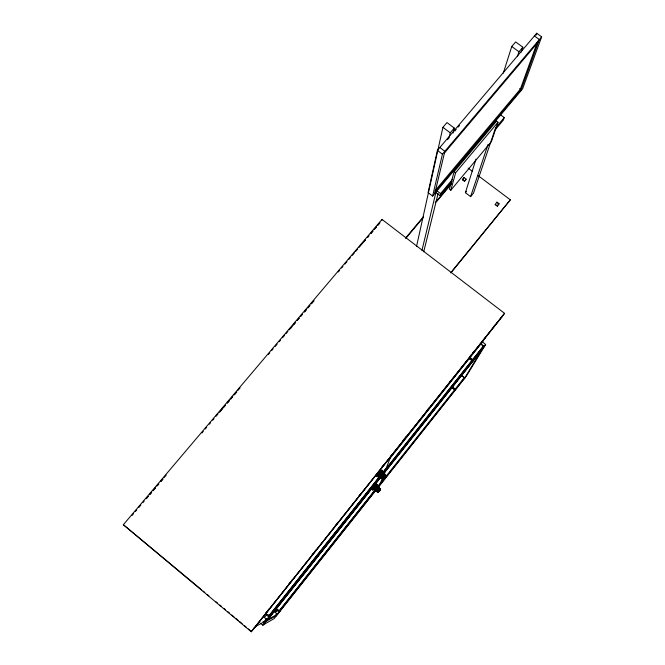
<?xml version="1.0" encoding="UTF-8"?>
<svg xmlns="http://www.w3.org/2000/svg" width="665" height="665" viewBox="0 0 665 665"><rect width="100%" height="100%" fill="white"/><g stroke="black" fill="none" stroke-linecap="round" stroke-linejoin="round"><path stroke-width="1" d="M379.956 222.709L378.285 224.762M381.868 220.456L381.984 219.4L504.569 313.348L251.262 631.75L123.349 524.727L381.984 219.4M437.387 150.39L428.069 192.626L432.607 196.067L522.607 88.802L541.651 36.841L536.705 33.25L437.387 150.39L442.425 154.18L432.607 196.067M416.573 246.258L442.915 127.323L446.955 122.576L454.278 128.046L453.031 133.075M434.81 193.44L444.86 151.296L439.823 147.514M421.967 250.323L436.223 191.063M449.033 137.821L450.247 132.8L454.278 128.046M423.705 251.802L438.119 193.448M435.193 192.027L440.039 195.701L440.579 193.582L452.508 179.334M454.153 171.628L449.374 189.151L450.795 190.223L491.402 141.62L497.985 122.219L496.514 121.13L454.153 171.628L455.65 172.75L450.795 190.223M462.383 179.75L464.087 177.48L466.057 179.4L464.461 181.312L462.383 179.75L464.087 177.48M464.461 181.312L466.165 179.043M495.334 128.536L473.455 193.199L470.612 196.632L465.392 192.7L476.04 159.11M503.297 73.158L511.759 46.484L515.624 41.945L522.856 47.215L521.202 52.111M470.612 196.632L488.052 144.405M517.353 56.691L518.999 51.77L522.856 47.215M500.213 114.596L504.228 117.572L503.363 120.057L495.358 129.608M536.015 35.187L536.705 33.25M537.47 41.903L520.371 89.093L435.035 190.747M520.52 91.28L539.365 39.551L534.411 35.952M391.161 455.558L386.24 468.127L382.234 473.172M382.275 478.418L380.43 483.139L378.086 486.09M384.179 473.563L384.894 471.726M495.184 204.446L497.279 206.017L495.184 204.446L496.905 202.177L498.999 203.756L497.279 206.017M496.905 202.177L498.866 204.089M373.821 486.888L379.191 490.895L378.202 492.15L380.372 489.382L375.733 485.749L375.176 486.414M378.185 475.857C376.058 478.202 377.703 474.419 378.909 473.821L383.63 477.595L384.644 477.661M379.382 490.679L380.372 489.39M478.077 175.602L510.338 199.824L451.061 272.7M377.313 476.805L379.973 473.206L379.574 472.882L379.241 473.305L384.653 477.553L385.991 475.94M380.297 472.084C380.978 469.465 386.855 475.051 385.326 475.641M381.136 471.177L380.122 472.3L385.434 476.572M381.378 471.685L380.122 473.098M374.038 488.742C372.3 491.468 372.5 488.792 374.245 487.595M381.502 471.668L382.35 470.421L379.923 473.355M378.56 491.734L373.93 488.01L373.24 488.999L373.788 488.201M372.865 490.155L374.769 487.653M380.197 489.656L375.6 485.907L376.058 485.359L375.634 486.024M376.058 486.273C377.554 485.026 377.105 483.472 375.958 485.674M377.745 475.251L382.566 479.066L383.73 477.487L384.328 477.969L383.497 479.124L385.991 475.949L385.401 475.475M383.472 479.124L378.111 474.885L378.385 474.519L383.788 478.8M373.364 488.8L377.412 492.083L378.834 490.171M379.898 490.055C379.981 488.285 379.266 486.705 376.058 485.392M469.515 358.826L469.739 358.435L471.942 360.147L471.718 360.53L469.515 358.826L470.296 357.728L472.507 359.441L471.942 360.147M470.296 357.728L470.072 358.119L471.543 359.258M447.005 400.521L447.37 399.898M480.953 344.005L481.261 343.481L389.249 459.307M483.114 340.48L480.837 344.354L484.893 338.236M455.126 388.867L454.636 389.49L451.776 387.246L452.267 386.631L455.001 389.091L452.857 387.412M454.328 391.278L454.719 390.629M464.378 377.604L464.96 377.604L377.92 487.512M483.97 346.556L484.378 345.891L483.921 345.534L382.907 472.84M464.286 378.718L482.366 348.876M502.216 316.498L253.739 628.841M482.358 341.926L485.633 344.462L466.464 375.974L378.152 487.387M383.605 479.008L378.235 474.71L377.703 475.492L378.111 474.885M375.866 485.716L376.224 485.209L375.933 485.517M379.017 489.98L379.856 488.966L375.841 485.625M378.194 492.133L373.555 488.509M381.735 471.352L381.344 471.036L381.951 470.097L379.757 472.732M384.179 478.326L383.58 477.686L382.591 479.041M377.412 492.083L378.227 491.078M375.974 486.306L376.432 485.658L375.476 486.755M379.308 474.137L378.252 475.591L378.659 475.192M379.491 489.49L379.906 488.958M378.277 474.644L378.543 474.303L383.896 478.526M378.452 474.403L378.726 474.07L384.029 478.351M373.855 488.102L378.659 491.502M377.986 491.269L378.393 490.753L378.909 491.169M374.42 487.37L374.312 488.16M379.316 473.297L378.917 473.721L379.64 473.621M378.842 490.329L379.499 490.562L378.959 490.03M376.905 484.344L374.245 487.528L378.302 490.853M375.451 486.722L373.838 488.983M384.038 477.312L384.96 477.271L384.57 477.861M379.133 491.044L379.441 490.529M266.707 618.6L264.171 621.8L255.651 626.422M269.25 615.408L379.79 476.248M471.718 360.53L472.275 359.823M263.057 621.484L264.662 622.739L263.938 622.482L267.164 618.417M269.101 615.981L380.056 476.29M382.641 473.048L483.921 345.534M266.707 619.123L263.938 622.482M269.94 615.058L380.322 476.09M266.84 619.564L268.876 616.995L270.165 616.339L267.762 614.344L266.441 614.967L264.404 617.536L266.84 619.564L268.161 618.866M304.005 572.806L305.293 571.177M347.837 517.603L349.125 515.982M409.075 440.496L410.372 438.867M429.706 414.519L430.995 412.899M432.283 411.269L433.572 409.648M452.915 385.293L454.203 383.672M473.538 359.324L474.835 357.695M260.356 623.155L262.75 625.142L380.521 476.664M382.699 474.087L485.633 344.462M263.215 624.876L380.48 477.196M382.932 474.103L484.86 345.742M266.382 621.118L380.555 477.32M383.107 474.145L481.817 349.782M381.062 476.963L266.79 620.894L266.324 620.503M383.647 473.713L481.127 350.929M275.044 612.374L277.795 609.689L279.882 611.418L277.164 614.127L275.044 612.374L276.066 611.867M276.648 611.143L277.795 609.689M276.997 613.587L275.726 615.183L266.067 620.387M278.901 611.177L375.11 489.847M375.717 490.271L276.224 615.707L275.809 615.366L277.214 613.679M279.034 611.301L375.659 489.423M377.595 486.988L464.561 377.296M375.575 490.637L274.163 618.583L262.75 625.142M265.476 613.413L266.765 611.792M268.062 610.171L269.35 608.542M288.735 584.186L290.023 582.557M291.32 580.936L292.608 579.315M311.993 554.951L313.281 553.33M314.578 551.701L315.867 550.08M335.251 525.724L338.477 521.659M358.51 496.489L360.447 494.053M381.768 467.254L383.705 464.818M403.081 440.463L406.315 436.398M426.34 411.228L428.925 407.986M449.598 382.001L450.895 380.372M470.271 356.016L471.568 354.387M472.857 352.766L474.153 351.145M493.53 326.781L494.827 325.16M251.262 631.75L504.569 313.348M375.127 487.196L377.255 484.627M378.801 490.246L379.191 489.731M378.909 490.113L379.624 490.271M385.708 475.068L384.387 476.664L384.977 477.138M378.285 491.028L378.011 491.385L378.676 491.593M450.637 272.833L510.338 199.824M497.42 205.685L498.999 203.756M375.534 485.974L379.881 489.955M379.358 489.54L380.106 488.642M373.971 488.143L373.597 488.6M383.314 478.185L384.038 478.501M465.392 192.7L466.531 191.329M455.65 172.75L497.985 122.219M495.608 127.863L504.228 117.572M440.039 195.701L452.034 181.37M405.475 238.211L423.339 216.873M435.243 202.642L451.119 183.673M406.14 237.995L423.455 217.305M436.772 201.387L451.419 183.881M435.126 192.11L521.119 89.642L519.623 88.545M385.326 475.483L384.545 476.464L385.293 476.913M372.525 489.897L373.298 489.033M132.102 515.383L133.441 513.804M135.452 511.427L136.799 509.839M138.81 507.462L140.83 505.084M142.842 502.698L144.18 501.119M146.2 498.742L148.212 496.356M149.559 494.777L151.57 492.391M152.917 490.812L155.602 487.636M156.84 486.173L158.852 483.796L157.555 485.408M160.864 481.418L162.875 479.041M164.222 477.462L166.233 475.084M201.927 432.932L203.266 431.344M205.286 428.967L206.624 427.379M209.309 424.212L210.655 422.624M212.667 420.247L214.014 418.659M216.025 416.282L218.045 413.904M219.384 412.317L225.427 405.185M227.297 402.973L229.317 400.596M230.655 399.008L232.667 396.631M234.013 395.043L236.698 391.876M238.037 390.288L240.048 387.911M268.394 354.445L269.741 352.857M271.752 350.48L273.099 348.892M275.111 346.515L277.13 344.138M279.142 341.76L280.48 340.172M282.5 337.795L284.512 335.418M285.859 333.83L287.87 331.453M289.209 329.865L295.252 322.733M297.097 320.555L299.109 318.178M300.447 316.598L302.459 314.221M304.479 311.843L306.49 309.466M307.829 307.878L309.848 305.501M311.187 303.913L313.872 300.746M338.227 271.985L339.566 270.406M341.586 268.028L342.924 266.441M344.944 264.063L346.955 261.686M348.967 259.3L350.314 257.721M352.325 255.343L354.337 252.958M355.684 251.378L357.695 248.993M359.042 247.413L365.542 239.732M367.562 237.355L368.9 235.767M370.912 233.39L372.924 231.013M374.27 229.425L376.282 227.048M377.629 225.468L379.64 223.091M146.824 498.085L148.162 496.497M150.174 494.12L151.52 492.541M153.532 490.163L155.544 487.786M160.913 481.443L162.925 479.066M220.622 410.937L221.96 409.349M223.98 406.98L225.319 405.392M227.33 403.015L229.342 400.638M230.689 399.05L232.7 396.681M234.712 394.303L236.723 391.926M290.397 328.543L291.736 326.956M293.755 324.587L295.094 322.999M297.779 319.832L299.117 318.244M301.129 315.867L302.475 314.287M304.487 311.91L306.499 309.533M307.845 307.945L309.857 305.568M311.868 303.19L313.88 300.813M364.196 241.395L365.542 239.816M367.554 237.438L368.892 235.851M370.904 233.473L372.924 231.096M374.935 228.718L376.274 227.139M442.425 154.18L541.651 36.841M444.478 152.925L538.642 41.538M447.479 139.683L448.817 138.112M454.827 131.013L456.165 129.434M458.168 127.073L459.507 125.494M375.733 485.749L379.998 488.833M377.462 492.034L373.489 488.7M379.54 489.357L380.006 489.906M376.914 476.489L377.579 476.556M266.067 621.293L276.615 615.491M275.809 615.366L276.332 615.649M277.164 614.127L278.153 613.604M123.349 524.727L201.686 589.855M511.759 46.484L518.999 51.77M442.915 127.323L450.247 132.8M468.152 168.154L472.283 171.254M462.491 179.392L464.569 180.955M436.514 190.506L440.579 193.582M501.585 316.291L502.1 316.69M480.354 343.539L484.062 346.407M481.003 344.271L483.231 345.983M461.011 374.985L464.769 377.911M460.936 375.102L463.954 377.446M451.651 387.471L454.511 389.707M381.693 470.346L382.225 470.662M380.92 471.369L385.683 475.134M380.821 471.352L385.634 475.209M380.737 471.568L385.55 475.325M380.53 471.701L385.924 476.057L380.463 471.884M385.085 475.799L385.783 476.265M380.222 472.075L385.683 476.398M384.969 475.94L385.567 476.414M384.844 476.256L385.434 476.73M385.293 476.747L379.906 472.474L379.524 473.039L384.819 477.345M384.545 476.639L385.143 477.113M380.571 473.513L379.025 472.275L384.445 476.556L383.83 477.337L379.108 473.563L378.601 474.137L378.992 474.453M384.062 477.262L384.653 477.736M383.896 477.462L384.486 477.944M383.738 477.661L384.328 478.135M383.19 478.202L383.904 478.659M383.007 478.459L383.688 478.916M378.011 474.91L382.832 478.783M378.011 475.026L382.724 478.9M377.936 475.143L382.649 478.991M377.953 476.14L377.354 476.057L377.745 476.373M377.03 476.256L377.446 476.697M376.781 484.436L377.213 484.685M376.673 484.561L377.146 484.802M375.659 485.766L376.099 486.132M379.74 489.083L380.264 489.556M380.106 489.773L375.733 486.373M375.11 486.439L379.773 490.213M374.362 486.206L379.017 489.947M375.168 487.079L374.536 487.162L379.216 490.928M374.777 486.921L379.407 490.695M378.26 490.928L378.801 491.443M377.928 491.369L378.46 491.859M373.705 488.226L378.368 491.967M373.663 488.368L378.294 492.05M373.456 488.551L377.629 491.842M373.231 488.85L373.639 489.315M276.806 610.154L278.918 611.908M266.441 614.967L268.876 616.995M253.847 628.034L254.379 628.475M203.241 591.16L204.853 592.507M207.206 594.477L208.852 595.815M215.917 601.767L217.505 603.089M219.874 605.075L221.487 606.422M223.839 608.392L225.485 609.73M227.796 611.7L229.442 613.047M231.761 615.017L234.13 617.004M235.718 618.325L238.128 620.345M239.674 621.642L242.118 623.645M244.429 625.615L246.017 626.945M248.394 628.932L251.561 631.584"/></g></svg>
